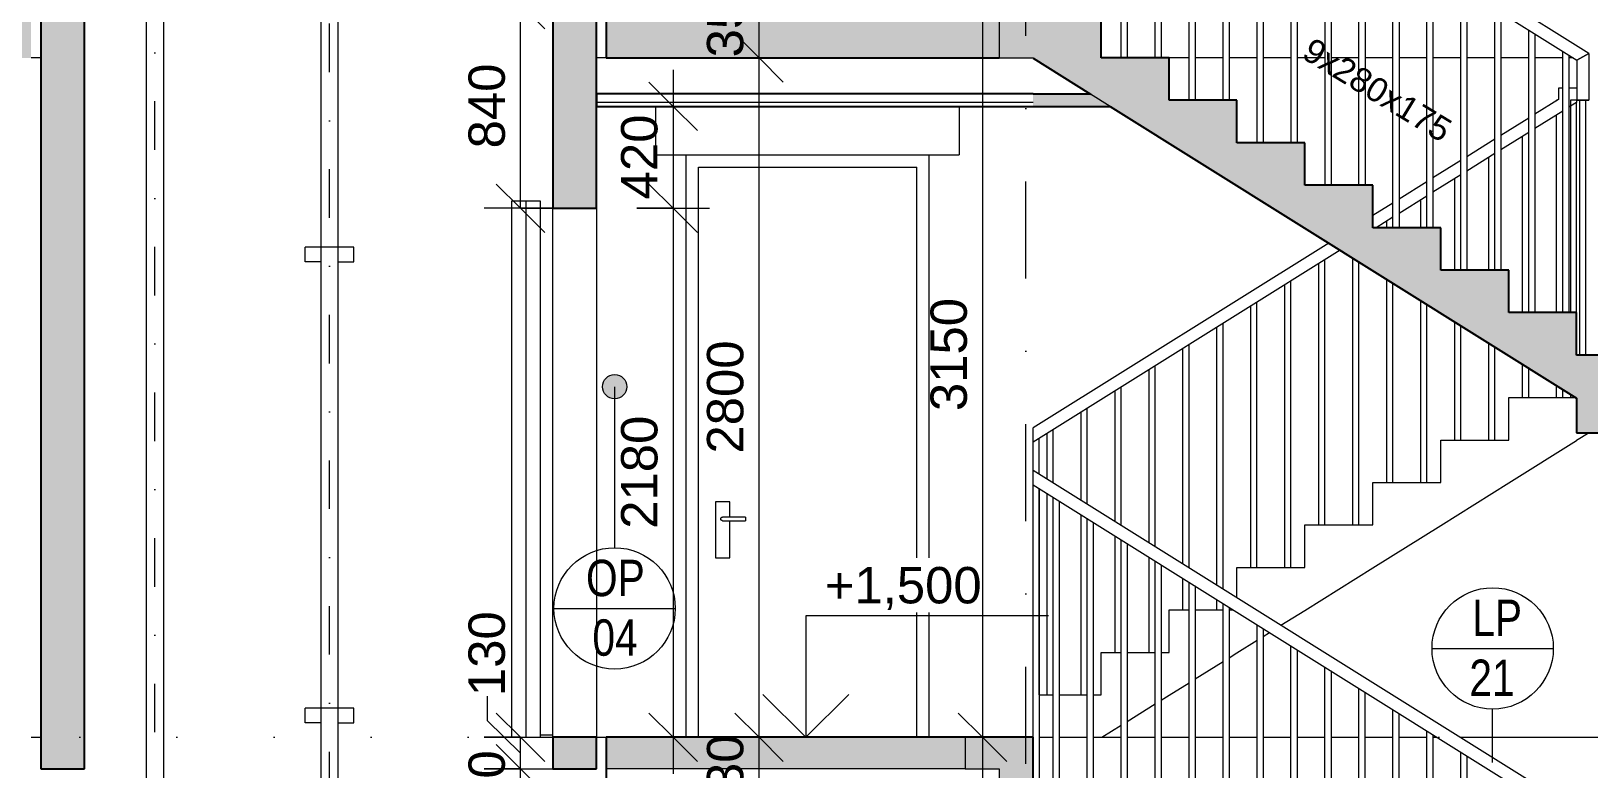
# Model space of a CAD drawing. Header units: millimetres. Extents: x 51291 to 245431, y -8645 to 72638.
# Drawn here: x 235210 to 241631, y 1370 to 4410 of the extents above; entities that cross this region are included whole.
import ezdxf

# ---------------------------------------------------------------- set-up
doc = ezdxf.new("R2010")
doc.units = ezdxf.units.MM
for name, pattern in [('HA_DashDot_10mm-S3mm', [1000, 400, -300, 0, -300]), ('HA_DashDot_6mm-S2mm', [600, 200, -200, 0, -200]), ('HA_Dot-S4mm', [400, 0, -400])]:
    doc.linetypes.add(name, pattern=pattern)
for name, color, linetype, lineweight in [('A-____-____-DIMS', 9, 'Continuous', 5), ('A-____-____-DIMS-100', 9, 'Continuous', 5), ('A-CLNG-____-MCUT', 9, 'Continuous', 25), ('A-DETL-____-CNTR', 9, 'HA_DashDot_6mm-S2mm', 9), ('A-DETL-____-OTLN', 9, 'Continuous', 25), ('A-DETL-____-THIN', 9, 'Continuous', 9), ('A-DETL-GENF-OTLN', 9, 'Continuous', 9), ('A-DOOR-____-OTLN', 9, 'Continuous', 9), ('A-DOOR-FRAM-OTLN', 9, 'Continuous', 9), ('A-FLOR-____-MCUT', 9, 'Continuous', 25), ('A-FLOR-____-OTLN', 9, 'Continuous', 9), ('A-FLOR-____-PATT', 9, 'Continuous', 25), ('A-FLOR-HRAL-OTLN', 9, 'Continuous', 9), ('A-FLOR-LEVL-OTLN', 9, 'Continuous', 9), ('A-GENM-____-IDEN', 9, 'Continuous', 9), ('A-GENM-____-OTLN', 9, 'Continuous', 9), ('A-WALL-____-OTLN', 9, 'Continuous', 9), ('A-WALL-____-PATT', 9, 'Continuous', 25), ('G-____-____-DIMS', 9, 'Continuous', 5), ('G-____-____-TEXT', 9, 'Continuous', 5), ('I-WALL-____-MCUT', 9, 'Continuous', 25), ('I-WALL-____-OTLN', 9, 'Continuous', 9), ('S-GRID-____-OTLN', 9, 'Continuous', 5), ('S-STRS-____-MCUT', 9, 'Continuous', 25), ('S-STRS-____-OTLN', 9, 'Continuous', 9)]:
    doc.layers.add(name, color=color, linetype=linetype, lineweight=lineweight)
doc.styles.add('Arial_1', font='arial.ttf', dxfattribs={"height": 150})
doc.styles.add('Arial_2', font='arial.ttf', dxfattribs={"height": 100})
doc.styles.add('Arial_3', font='arial.ttf', dxfattribs={"width": 0.8, "height": 150})
doc.dimstyles.new('Inner_Dimensions', dxfattribs={"dimscale": 304.8, "dimtxt": 153.03891, "dimasz": 0.656168, "dimexe": 0.492126, "dimexo": 0.0625, "dimgap": 0.065617, "dimtad": 1, "dimdec": 0, "dimzin": 0, "dimdsep": 46, "dimtxsty": 'Arial_1', "dimblk1": 'OBLIQUE', "dimblk2": 'OBLIQUE', "dimsah": 1, "dimcen": 0.09, "dimdle": 0.492126, "dimazin": 0, "dimtfac": 1, "dimtdec": 4, "dimtix": 1, "dimtmove": 0, "dimatfit": 3, "dimfxl": 0.492126, "dimfxlon": 1, "dimtvp": 1, "dimtolj": 1, "dimtzin": 0, "dimlwd": 9, "dimlwe": 9, "dimarcsym": 2})
doc.dimstyles.new('Inner_Dimensions_1', dxfattribs={"dimscale": 304.8, "dimtxt": 153.03891, "dimasz": 0.656168, "dimexe": 0.492126, "dimexo": 0.0625, "dimgap": 0.065617, "dimtad": 1, "dimdec": 0, "dimzin": 0, "dimdsep": 46, "dimtxsty": 'Arial_1', "dimblk1": 'OBLIQUE', "dimblk2": 'OBLIQUE', "dimsah": 1, "dimcen": 0.09, "dimdle": 0.492126, "dimazin": 0, "dimtfac": 1, "dimtdec": 4, "dimtix": 1, "dimtmove": 1, "dimatfit": 3, "dimfxl": 0.492126, "dimfxlon": 1, "dimtvp": 1, "dimtolj": 1, "dimtzin": 0, "dimlwd": 9, "dimlwe": 9, "dimarcsym": 2})

# ---------------------------------------------------------------- blocks, each defined once
blk = doc.blocks.new('Railing - 25mm-1973099-ŘEZ H-H OBJEKT D')
at = {"layer": 'A-FLOR-HRAL-OTLN', "color": 250}
for p, q in [((8361.1, 4475), (8361.1, 5639.2)), ((8386.1, 5623.6), (8386.1, 4475))]:
    blk.add_line(p, q, dxfattribs=at)
blk = doc.blocks.new('Railing - 25mm-1973097-ŘEZ H-H OBJEKT D')
at = {"layer": 'A-FLOR-HRAL-OTLN', "color": 250}
for p, q in [((8501.1, 4475), (8501.1, 5551.7)), ((8526.1, 5536.1), (8526.1, 4475))]:
    blk.add_line(p, q, dxfattribs=at)
blk = doc.blocks.new('Railing - 25mm-1973095-ŘEZ H-H OBJEKT D')
at = {"layer": 'A-FLOR-HRAL-OTLN', "color": 250}
for p, q in [((10435.7, 4123.4), (10435.7, 4125)), ((10438.2, 4125), (10435.7, 4125)), ((10435.7, 3250), (10435.7, 4064.5)), ((10460.7, 3250), (10460.7, 4080.1)), ((10435.7, 2900), (10435.7, 2949.7)), ((10460.7, 2900), (10460.7, 2934))]:
    blk.add_line(p, q, dxfattribs=at)
blk = doc.blocks.new('Railing - 25mm-1973091-ŘEZ H-H OBJEKT D')
at = {"layer": 'A-FLOR-HRAL-OTLN', "color": 250}
for p, q in [((10320.7, 3250), (10320.7, 3992.6)), ((10295.7, 3250), (10295.7, 3977)), ((10295.7, 2900), (10295.7, 3037.2)), ((10320.7, 2900), (10320.7, 3021.5))]:
    blk.add_line(p, q, dxfattribs=at)
blk = doc.blocks.new('Railing - 25mm-1973093-ŘEZ H-H OBJEKT D')
at = {"layer": 'A-FLOR-HRAL-OTLN', "color": 250}
for p, q in [((10155.7, 3425), (10155.7, 3889.5)), ((10180.7, 3425), (10180.7, 3905.1)), ((10155.7, 2725), (10155.7, 3124.7)), ((10180.7, 2725), (10180.7, 3109))]:
    blk.add_line(p, q, dxfattribs=at)
blk = doc.blocks.new('Railing - 25mm-V101-ŘEZ H-H OBJEKT D')
at = {"layer": 'A-FLOR-HRAL-OTLN', "color": 250}
for p, q in [((10015.7, 3425), (10015.7, 3802)), ((10040.7, 3425), (10040.7, 3817.6)), ((10015.7, 2725), (10015.7, 3212.2)), ((10040.7, 2725), (10040.7, 3196.5))]:
    blk.add_line(p, q, dxfattribs=at)
blk = doc.blocks.new('Railing - 25mm-V102-ŘEZ H-H OBJEKT D')
at = {"layer": 'A-FLOR-HRAL-OTLN', "color": 250}
for p, q in [((9900.7, 3600), (9900.7, 3730.1)), ((9875.7, 3600), (9875.7, 3714.5)), ((9875.7, 2550), (9875.7, 3299.7)), ((9900.7, 2550), (9900.7, 3284))]:
    blk.add_line(p, q, dxfattribs=at)
blk = doc.blocks.new('Railing - 25mm-V103-ŘEZ H-H OBJEKT D')
at = {"layer": 'A-FLOR-HRAL-OTLN', "color": 250}
for p, q in [((9735.7, 3600), (9735.7, 3627)), ((9760.7, 3600), (9760.7, 3642.6)), ((9735.7, 2550), (9735.7, 3387.2)), ((9760.7, 2550), (9760.7, 3371.5))]:
    blk.add_line(p, q, dxfattribs=at)
blk = doc.blocks.new('Railing - 25mm-V104-ŘEZ H-H OBJEKT D')
at = {"layer": 'A-FLOR-HRAL-OTLN', "color": 250}
for p, q in [((9595.7, 2375), (9595.7, 3474.7)), ((9620.7, 2375), (9620.7, 3459))]:
    blk.add_line(p, q, dxfattribs=at)
blk = doc.blocks.new('Railing - 25mm-V105-ŘEZ H-H OBJEKT D')
at = {"layer": 'A-FLOR-HRAL-OTLN', "color": 250}
for p, q in [((9480.7, 2375), (9480.7, 3467.6)), ((9455.7, 2375), (9455.7, 3452))]:
    blk.add_line(p, q, dxfattribs=at)
blk = doc.blocks.new('Railing - 25mm-V106-ŘEZ H-H OBJEKT D')
at = {"layer": 'A-FLOR-HRAL-OTLN', "color": 250}
for p, q in [((9315.7, 2200), (9315.7, 3364.5)), ((9340.7, 2200), (9340.7, 3380.1))]:
    blk.add_line(p, q, dxfattribs=at)
blk = doc.blocks.new('Railing - 25mm-V107-ŘEZ H-H OBJEKT D')
at = {"layer": 'A-FLOR-HRAL-OTLN', "color": 250}
for p, q in [((9035.7, 2126.5), (9035.7, 3189.5)), ((9060.7, 2110.8), (9060.7, 3205.1)), ((9035.7, 2025), (9035.7, 2067.5)), ((9060.7, 2025), (9060.7, 2051.9))]:
    blk.add_line(p, q, dxfattribs=at)
blk = doc.blocks.new('Railing - 25mm-V108-ŘEZ H-H OBJEKT D')
at = {"layer": 'A-FLOR-HRAL-OTLN', "color": 250}
for p, q in [((8895.7, 2214), (8895.7, 3102)), ((8920.7, 2198.3), (8920.7, 3117.6)), ((8895.7, 2025), (8895.7, 2155)), ((8920.7, 2025), (8920.7, 2139.4))]:
    blk.add_line(p, q, dxfattribs=at)
blk = doc.blocks.new('Railing - 25mm-V109-ŘEZ H-H OBJEKT D')
at = {"layer": 'A-FLOR-HRAL-OTLN', "color": 250}
for p, q in [((8780.7, 2285.8), (8780.7, 3030.1)), ((8755.7, 2301.5), (8755.7, 3014.5)), ((8755.7, 1850), (8755.7, 2242.5)), ((8780.7, 1850), (8780.7, 2226.9))]:
    blk.add_line(p, q, dxfattribs=at)
blk = doc.blocks.new('Railing - 25mm-V110-ŘEZ H-H OBJEKT D')
at = {"layer": 'A-FLOR-HRAL-OTLN', "color": 250}
for p, q in [((8615.7, 2389), (8615.7, 2927)), ((8640.7, 2373.3), (8640.7, 2942.6)), ((8615.7, 1850), (8615.7, 2330)), ((8640.7, 1850), (8640.7, 2314.4))]:
    blk.add_line(p, q, dxfattribs=at)
blk = doc.blocks.new('Railing - 25mm-V111-ŘEZ H-H OBJEKT D')
at = {"layer": 'A-FLOR-HRAL-OTLN', "color": 250}
for p, q in [((8475.7, 2476.5), (8475.7, 2839.5)), ((8500.7, 2460.8), (8500.7, 2855.1)), ((8475.7, 1675), (8475.7, 2417.5)), ((8500.7, 1675), (8500.7, 2401.9))]:
    blk.add_line(p, q, dxfattribs=at)
blk = doc.blocks.new('Railing - 25mm-V112-ŘEZ H-H OBJEKT D')
at = {"layer": 'A-FLOR-HRAL-OTLN', "color": 250}
for p, q in [((8360.7, 2548.3), (8360.7, 2767.6)), ((8335.7, 2564), (8335.7, 2752)), ((8335.7, 1675), (8335.7, 2505)), ((8360.7, 1675), (8360.7, 2489.4))]:
    blk.add_line(p, q, dxfattribs=at)
blk = doc.blocks.new('Railing - 25mm-1395469-ŘEZ H-H OBJEKT D')
at = {"layer": 'A-FLOR-HRAL-OTLN', "color": 250}
for p, q in [((10531.1, 3075), (10531.1, 4125)), ((10556.1, 3075), (10556.1, 4125))]:
    blk.add_line(p, q, dxfattribs=at)
blk = doc.blocks.new('Railing - 25mm-1973085-ŘEZ H-H OBJEKT D')
at = {"layer": 'A-FLOR-HRAL-OTLN', "color": 250}
for p, q in [((8278.2, 2599.9), (8278.2, 2716)), ((8303.2, 2584.3), (8303.2, 2731.7)), ((8303.2, 1675), (8303.2, 2525.3))]:
    blk.add_line(p, q, dxfattribs=at)
blk = doc.blocks.new('Railing - Railing-1395416-ŘEZ H-H OBJEKT D')
for name, p in [('Railing - 25mm-1973099-ŘEZ H-H OBJEKT D', (280, -175)), ('Railing - 25mm-1973097-ŘEZ H-H OBJEKT D', (280, -175)), ('Railing - 25mm-1973099-ŘEZ H-H OBJEKT D', (560, -350)), ('Railing - 25mm-1973097-ŘEZ H-H OBJEKT D', (560, -350)), ('Railing - 25mm-1973099-ŘEZ H-H OBJEKT D', (840, -525)), ('Railing - 25mm-1973097-ŘEZ H-H OBJEKT D', (840, -525)), ('Railing - 25mm-1973099-ŘEZ H-H OBJEKT D', (1120, -700)), ('Railing - 25mm-1973097-ŘEZ H-H OBJEKT D', (1120, -700)), ('Railing - 25mm-1973099-ŘEZ H-H OBJEKT D', (1400, -875)), ('Railing - 25mm-1973097-ŘEZ H-H OBJEKT D', (1400, -875)), ('Railing - 25mm-1973099-ŘEZ H-H OBJEKT D', (1680, -1050)), ('Railing - 25mm-1973097-ŘEZ H-H OBJEKT D', (1680, -1050)), ('Railing - 25mm-1973099-ŘEZ H-H OBJEKT D', (1960, -1225)), ('Railing - 25mm-1973097-ŘEZ H-H OBJEKT D', (1960, -1225)), ('Railing - 25mm-1973095-ŘEZ H-H OBJEKT D', (0, 0)), ('Railing - 25mm-1395469-ŘEZ H-H OBJEKT D', (0, 0)), ('Railing - 25mm-1973091-ŘEZ H-H OBJEKT D', (0, 0)), ('Railing - 25mm-1973093-ŘEZ H-H OBJEKT D', (0, 0)), ('Railing - 25mm-V101-ŘEZ H-H OBJEKT D', (0, 0)), ('Railing - 25mm-V102-ŘEZ H-H OBJEKT D', (0, 0)), ('Railing - 25mm-V103-ŘEZ H-H OBJEKT D', (0, 0)), ('Railing - 25mm-V105-ŘEZ H-H OBJEKT D', (0, 0)), ('Railing - 25mm-V104-ŘEZ H-H OBJEKT D', (0, 0)), ('Railing - 25mm-V106-ŘEZ H-H OBJEKT D', (0, 0)), ('Railing - 25mm-V105-ŘEZ H-H OBJEKT D', (-280, -175)), ('Railing - 25mm-V107-ŘEZ H-H OBJEKT D', (0, 0)), ('Railing - 25mm-V108-ŘEZ H-H OBJEKT D', (0, 0)), ('Railing - 25mm-V109-ŘEZ H-H OBJEKT D', (0, 0)), ('Railing - 25mm-V110-ŘEZ H-H OBJEKT D', (0, 0)), ('Railing - 25mm-V111-ŘEZ H-H OBJEKT D', (0, 0)), ('Railing - 25mm-V112-ŘEZ H-H OBJEKT D', (0, 0)), ('Railing - 25mm-1973085-ŘEZ H-H OBJEKT D', (0, 0))]:
    blk.add_blockref(name, p)
blk = doc.blocks.new('Railing - 25mm-V115-ŘEZ H-H OBJEKT D')
at = {"layer": 'A-FLOR-HRAL-OTLN', "color": 250}
for p, q in [((10518.2, 3250), (10518.2, 4116)), ((10493.2, 4100.4), (10493.2, 3250)), ((10493.2, 2913.7), (10493.2, 2900))]:
    blk.add_line(p, q, dxfattribs=at)
blk = doc.blocks.new('Railing - Railing-1395420-ŘEZ H-H OBJEKT D')
blk.add_blockref('Railing - 25mm-V115-ŘEZ H-H OBJEKT D', (0, 0))
blk = doc.blocks.new('Top Rail Type - Top Rail_Internal_-1395432-ŘEZ H-H OBJEKT D')
at = {"layer": 'A-FLOR-HRAL-OTLN', "color": 250}
for p, q in [((8278.2, 5691), (8278.2, 5750)), ((10568.6, 4318.5), (8278.2, 5750)), ((8278.2, 5691), (10518.6, 4290.8)), ((10518.6, 4290.8), (10568.6, 4318.5)), ((10568.6, 4318.5), (10518.6, 4290.8)), ((10568.6, 4318.5), (10568.6, 4125)), ((10518.6, 4290.8), (10518.6, 4125)), ((10443.6, 4175), (10443.6, 4128.4)), ((10461.1, 4175), (10443.6, 4175)), ((10518.6, 4175), (10486.1, 4175)), ((10443.6, 4128.4), (10346.1, 4067.4)), ((10493.6, 4125), (10493.6, 4100.7)), ((10518.6, 4125), (10493.6, 4125)), ((10518.6, 4125), (10568.6, 4125)), ((10568.6, 4125), (10518.6, 4125)), ((10321.1, 4051.8), (10206.1, 3979.9)), ((10461.1, 4080.3), (10346.1, 4008.5)), ((10493.6, 4100.7), (10486.1, 4096)), ((10321.1, 3992.8), (10206.1, 3921)), ((10181.1, 3964.3), (10066.1, 3892.4)), ((10041.1, 3876.8), (9926.1, 3804.9)), ((10181.1, 3905.3), (10066.1, 3833.5)), ((9901.1, 3789.3), (9786.1, 3717.4)), ((10041.1, 3817.8), (9926.1, 3746)), ((9901.1, 3730.3), (9786.1, 3658.5)), ((9761.1, 3701.8), (9678.2, 3650)), ((9761.1, 3642.8), (9692.5, 3600)), ((9496.7, 3536.6), (8278.2, 2775)), ((9543.8, 3507.1), (8278.2, 2716)), ((8278.2, 2716), (8278.2, 2775))]:
    blk.add_line(p, q, dxfattribs=at)
blk = doc.blocks.new('Top Rail Type - Top Rail_Internal_-1395449-ŘEZ H-H OBJEKT D')
at = {"layer": 'A-FLOR-HRAL-OTLN', "color": 250}
for p, q in [((10518.2, 4116), (10493.6, 4100.7)), ((10518.2, 4125), (10518.2, 4116))]:
    blk.add_line(p, q, dxfattribs=at)
blk = doc.blocks.new('HA_DR_Single_Swing_Solid_ButtFrame - In_FAS_900x2350_Unik-1894043-ŘEZ H-H OBJEKT D')
at = {"layer": 'A-DOOR-____-OTLN', "color": 250}
for p, q in [((6968.2, 2470), (6968.2, 2240)), ((7028.2, 2470), (6968.2, 2470)), ((7028.2, 2407.2), (7028.2, 2470)), ((7093.2, 2407.5), (6998.2, 2407.5)), ((6998.2, 2392.5), (7093.2, 2392.5)), ((7028.2, 2240), (7028.2, 2392.8)), ((6968.2, 2240), (7028.2, 2240))]:
    blk.add_line(p, q, dxfattribs=at)
for start_param, end_param in [(0, 1.570796), (1.570796, 3.141593)]:
    blk.add_ellipse((7093.2, 2400), major_axis=(0, 7.5), ratio=0.000002, start_param=start_param, end_param=end_param, dxfattribs=at)
for points, knots in [([(6990.7, 2400), (6990.7, 2400.7), (6990.8, 2401.6), (6991.2, 2402.9), (6991.7, 2403.8), (6992.1, 2404.4), (6992.5, 2404.9), (6993, 2405.4), (6993.6, 2406), (6994.3, 2406.4), (6994.9, 2406.7), (6995.3, 2406.9), (6995.8, 2407.1), (6996.2, 2407.2), (6996.7, 2407.4), (6997.2, 2407.4), (6997.7, 2407.5), (6998, 2407.5), (6998.2, 2407.5)], [0, 0, 0, 0, 0.0833333, 0.125, 0.1666667, 0.2083333, 0.2291667, 0.25, 0.2916667, 0.3333333, 0.3541667, 0.375, 0.3958333, 0.4166667, 0.4375, 0.4583333, 0.4791667, 0.5, 0.5, 0.5, 0.5]), ([(6998.2, 2392.5), (6998, 2392.5), (6997.7, 2392.5), (6997.2, 2392.6), (6996.7, 2392.6), (6996.2, 2392.8), (6995.8, 2392.9), (6995.3, 2393.1), (6994.9, 2393.3), (6994.4, 2393.5), (6994, 2393.8), (6993.5, 2394.1), (6993, 2394.6), (6992.5, 2395.1), (6992.1, 2395.6), (6991.7, 2396.2), (6991.2, 2397.1), (6990.8, 2398.4), (6990.7, 2399.3), (6990.7, 2400)], [0.5, 0.5, 0.5, 0.5, 0.5208333, 0.5416667, 0.5625, 0.5833333, 0.6041667, 0.625, 0.6458333, 0.6666667, 0.6875, 0.7083333, 0.75, 0.7708333, 0.7916667, 0.8333333, 0.875, 0.9166667, 1, 1, 1, 1])]:
    blk.add_open_spline(points, degree=3, knots=knots, dxfattribs=at)
at = {"layer": 'A-DOOR-FRAM-OTLN', "color": 250}
for p, q in [((6898.2, 1500), (6898.2, 3850)), ((6898.2, 3850), (7798.2, 3850)), ((7798.2, 1500), (7798.2, 3850))]:
    blk.add_line(p, q, dxfattribs=at)
blk = doc.blocks.new('TB_Porotherm KP7_1250mm - TB_Porotherm KP7_1250mm-1834965-ŘEZ H-H OBJEKT D')
at = {"layer": 'A-GENM-____-OTLN', "color": 250}
for p, q in [((6723.2, 3900), (6723.2, 4100)), ((7973.2, 4100), (7973.2, 3900)), ((6723.2, 3900), (7973.2, 3900))]:
    blk.add_line(p, q, dxfattribs=at)
blk = doc.blocks.new('185-01_OBJEKT D_Central_rvt-4-ŘEZ H-H OBJEKT D')
at = {"layer": 'A-FLOR-____-PATT', "lineweight": 9}
h = blk.add_hatch(color=254, dxfattribs=at)
h.paths.add_polyline_path([(6848.2, 4300), (8138, 4300), (8138, 4520), (6518.2, 4520), (6518.2, 4300), (6649.6, 4300)])
h.paths.add_polyline_path([(12218.2, 4300), (12696.2, 4300), (12696.2, 4520), (12218.2, 4520), (12218.2, 4300)])
h.paths.add_polyline_path([(3948.2, 4300), (4148.2, 4300), (4148.2, 4520), (3021.7, 4520), (3021.7, 4300), (3948, 4300)])
at = {"layer": 'A-FLOR-____-PATT', "lineweight": 5}
h = blk.add_hatch(color=7, dxfattribs=at)
h.paths.add_polyline_path([(6518.2, 1370), (7998, 1370), (7998, 1500), (6518.2, 1500), (6518.2, 1370)])
h.paths.add_polyline_path([(3598.2, 1370), (3948.2, 1370), (3948.2, 1500), (3021.7, 1500), (3021.7, 1370)])
h.paths.add_polyline_path([(12696.2, 1370), (12696.2, 1500), (12468.2, 1500), (12468.2, 1370)])
at = {"layer": 'A-WALL-____-PATT', "lineweight": 9}
blk.add_hatch(color=254, dxfattribs=at).paths.add_polyline_path([(4368.2, 1370), (4368.2, 4520), (4188.2, 4520), (4188.2, 1370), (4368, 1370)])
h = blk.add_hatch(color=254, dxfattribs=at)
h.paths.add_polyline_path([(6478.2, 1370), (6478, 1500), (6298.2, 1500), (6298.2, 1370), (6478, 1370)])
h.paths.add_polyline_path([(6298.2, 3680), (6478.2, 3680), (6478.2, 4520), (6298.2, 4520), (6298.2, 3680)])
at = {"layer": 'S-STRS-____-OTLN', "lineweight": 5}
blk.add_hatch(color=256, dxfattribs=at).paths.add_polyline_path([(10518.2, 2898.1), (10518.2, 3250), (10238.2, 3250), (10238.2, 3425), (9958.2, 3425), (9958.2, 3600), (9678.2, 3600), (9678.2, 3775), (9398.2, 3775), (9398.2, 3950), (9118.2, 3950), (9118.2, 4125), (8838.2, 4125), (8838.2, 4300), (8558.2, 4300), (8558.2, 4475), (8278.2, 4475), (8278.2, 4298.1), (10435.4, 2949.8)])
at = {"layer": 'A-CLNG-____-MCUT', "color": 10}
for p, q in [((8278.2, 4152), (6478.2, 4152)), ((6478.2, 4152), (6478.2, 4100)), ((8278.2, 4150), (8278.2, 4152)), ((6478.2, 4100), (8278.2, 4100))]:
    blk.add_line(p, q, dxfattribs=at)
at = {"layer": 'A-CLNG-____-MCUT', "color": 250, "lineweight": 9}
blk.add_line((8278.2, 4116), (6478.2, 4116), dxfattribs=at)
at = {"layer": 'A-FLOR-____-MCUT', "color": 10}
for p, q in [((6518.2, 4650), (6518.2, 4300)), ((6518.2, 4300), (8138, 4300)), ((7998, 1500), (6518.2, 1500)), ((6518.2, 1500), (6518.2, 1170))]:
    blk.add_line(p, q, dxfattribs=at)
at = {"layer": 'A-FLOR-____-MCUT', "color": 250, "lineweight": 9}
blk.add_line((7998, 1370), (6518.2, 1370), dxfattribs=at)
at = {"layer": 'A-FLOR-____-OTLN', "color": 250}
for p, q in [((4188.2, 4300), (4148.2, 4300)), ((6518.2, 4300), (6478.2, 4300)), ((8921.1, 4300), (8838.2, 4300)), ((9061.1, 4300), (8946.1, 4300)), ((9201.1, 4300), (9086.1, 4300)), ((9341.1, 4300), (9226.1, 4300)), ((9481.1, 4300), (9366.1, 4300)), ((9621.1, 4300), (9506.1, 4300)), ((9761.1, 4300), (9646.1, 4300)), ((9901.1, 4300), (9786.1, 4300)), ((10041.1, 4300), (9926.1, 4300)), ((10181.1, 4300), (10066.1, 4300)), ((10321.1, 4300), (10206.1, 4300)), ((10461.1, 4300), (10346.1, 4300)), ((10503.8, 4300), (10486.1, 4300)), ((4148.2, 1500), (4188.2, 1500)), ((6478.2, 1500), (6518.2, 1500)), ((8561.2, 1500), (8640.9, 1500)), ((8665.9, 1500), (8780.9, 1500)), ((8805.9, 1500), (8920.9, 1500)), ((8945.9, 1500), (9060.9, 1500)), ((9085.9, 1500), (9200.9, 1500)), ((9225.9, 1500), (9340.9, 1500)), ((9365.9, 1500), (9480.9, 1500)), ((9505.9, 1500), (9620.9, 1500)), ((9645.9, 1500), (9760.9, 1500)), ((9785.9, 1500), (9900.9, 1500)), ((9925.9, 1500), (9943.7, 1500)), ((10038, 1500), (12217.6, 1500))]:
    blk.add_line(p, q, dxfattribs=at)
at = {"layer": 'A-WALL-____-OTLN', "color": 250}
for p, q in [((4188.2, 4300), (4148.2, 4300)), ((6518.2, 4300), (6478.2, 4300)), ((8921.1, 4300), (8838.2, 4300)), ((9061.1, 4300), (8946.1, 4300)), ((9201.1, 4300), (9086.1, 4300)), ((9341.1, 4300), (9226.1, 4300)), ((9481.1, 4300), (9366.1, 4300)), ((9621.1, 4300), (9506.1, 4300)), ((9761.1, 4300), (9646.1, 4300)), ((9901.1, 4300), (9786.1, 4300)), ((10041.1, 4300), (9926.1, 4300)), ((10181.1, 4300), (10066.1, 4300)), ((10321.1, 4300), (10206.1, 4300)), ((10461.1, 4300), (10346.1, 4300)), ((10503.8, 4300), (10486.1, 4300)), ((6848.2, 1500), (6848.2, 3900)), ((6848.2, 3900), (7848.2, 3900)), ((7848.2, 3900), (7848.2, 1500)), ((4148.2, 1500), (4188.2, 1500)), ((6478.2, 1500), (6518.2, 1500))]:
    blk.add_line(p, q, dxfattribs=at)
at = {"layer": 'I-WALL-____-MCUT', "color": 10}
for p, q in [((4188.2, 4520), (4188.2, 1370)), ((4368.2, 1370), (4368.2, 4520)), ((6298.2, 4520), (6298.2, 3680)), ((6478.2, 3680), (6478.2, 4520)), ((6298.2, 3680), (6478.2, 3680)), ((6298.2, 1500), (6298.2, 1370)), ((6478.2, 1500), (6298.2, 1500)), ((6478.2, 1370), (6478.2, 1500)), ((4188.2, 1370), (4368.2, 1370)), ((6298.2, 1370), (6478.2, 1370))]:
    blk.add_line(p, q, dxfattribs=at)
at = {"layer": 'I-WALL-____-OTLN', "color": 250}
for p, q in [((6298.2, 1500), (6298.2, 3680)), ((6478.2, 3680), (6478.2, 1500)), ((4368.2, 1370), (4368.2, 1370))]:
    blk.add_line(p, q, dxfattribs=at)
at = {"layer": 'S-STRS-____-MCUT', "color": 10}
for p, q in [((8558.2, 4300), (8558.2, 4475)), ((8278.2, 4300), (8278.2, 4298.1)), ((8278.2, 4298.1), (8515.2, 4150)), ((8838.2, 4300), (8558.2, 4300)), ((8838.2, 4125), (8838.2, 4300)), ((9118.2, 4125), (8838.2, 4125)), ((9118.2, 3950), (9118.2, 4125)), ((8595.2, 4100), (10518.2, 2898.1)), ((9398.2, 3950), (9118.2, 3950)), ((9398.2, 3775), (9398.2, 3950)), ((9678.2, 3775), (9398.2, 3775)), ((9678.2, 3600), (9678.2, 3775)), ((9958.2, 3600), (9678.2, 3600)), ((9958.2, 3425), (9958.2, 3600)), ((10238.2, 3425), (9958.2, 3425)), ((10238.2, 3250), (10238.2, 3425)), ((10518.2, 3250), (10238.2, 3250)), ((10518.2, 3075), (10518.2, 3250))]:
    blk.add_line(p, q, dxfattribs=at)
at = {"layer": 'S-STRS-____-OTLN', "color": 250}
for p, q in [((10238.2, 2900), (10515.2, 2900)), ((10238.2, 2725), (10238.2, 2900)), ((9958.2, 2725), (10238.2, 2725)), ((9958.2, 2550), (9958.2, 2725)), ((10238.2, 2548.1), (10518.2, 2723.1)), ((10569.2, 2755), (10518.2, 2723.1)), ((9678.2, 2550), (9958.2, 2550)), ((9678.2, 2375), (9678.2, 2550)), ((9958.2, 2373.1), (10238.2, 2548.1)), ((9398.2, 2375), (9678.2, 2375)), ((9398.2, 2200), (9398.2, 2375)), ((9678.2, 2198.1), (9958.2, 2373.1)), ((9118.2, 2200), (9398.2, 2200)), ((9118.2, 2074.9), (9118.2, 2200)), ((9398.2, 2023.1), (9678.2, 2198.1)), ((8838.2, 2025), (8920.9, 2025)), ((8838.2, 1850), (8838.2, 2025)), ((8945.9, 2025), (9060.9, 2025)), ((9085.9, 2025), (9103.7, 2025)), ((9299.6, 1961.5), (9398.2, 2023.1)), ((9225.9, 1915.5), (9252.4, 1932)), ((9118.2, 1848.1), (9200.9, 1899.8)), ((8558.2, 1850), (8640.9, 1850)), ((8558.2, 1675), (8558.2, 1850)), ((8665.9, 1850), (8780.9, 1850)), ((8805.9, 1850), (8838.2, 1850)), ((8945.9, 1740.5), (9060.9, 1812.3)), ((9085.9, 1828), (9118.2, 1848.1)), ((8303, 1675), (8360.9, 1675)), ((8385.9, 1675), (8500.9, 1675)), ((8525.9, 1675), (8558.2, 1675)), ((8805.9, 1653), (8838.2, 1673.1)), ((8838.2, 1673.1), (8920.9, 1724.8)), ((8665.9, 1565.5), (8780.9, 1637.3)), ((8561.2, 1500), (8640.9, 1549.8)), ((8303, 1500), (8360.9, 1500)), ((8385.9, 1500), (8500.9, 1500)), ((8525.9, 1500), (8558.2, 1500)), ((8558.2, 1500), (8561.2, 1500))]:
    blk.add_line(p, q, dxfattribs=at)
at = {"layer": 'A-DOOR-____-OTLN', "color": 250, "lineweight": 9}
blk.add_blockref('HA_DR_Single_Swing_Solid_ButtFrame - In_FAS_900x2350_Unik-1894043-ŘEZ H-H OBJEKT D', (0, 0), dxfattribs=at)
at = {"layer": 'A-FLOR-HRAL-OTLN', "color": 250, "lineweight": 9}
for name in ['Top Rail Type - Top Rail_Internal_-1395432-ŘEZ H-H OBJEKT D', 'Railing - Railing-1395416-ŘEZ H-H OBJEKT D', 'Railing - Railing-1395420-ŘEZ H-H OBJEKT D', 'Top Rail Type - Top Rail_Internal_-1395449-ŘEZ H-H OBJEKT D']:
    blk.add_blockref(name, (0, 0), dxfattribs=at)
at = {"layer": 'A-GENM-____-OTLN', "color": 250, "lineweight": 9}
blk.add_blockref('TB_Porotherm KP7_1250mm - TB_Porotherm KP7_1250mm-1834965-ŘEZ H-H OBJEKT D', (0, 0), dxfattribs=at)
blk = doc.blocks.new('Railing - 25mm-1403908-ŘEZ H-H OBJEKT D')
at = {"layer": 'A-FLOR-HRAL-OTLN'}
for p, q in [((8278, 1500), (8278, 2541)), ((8303, 2525.4), (8303, 1325))]:
    blk.add_line(p, q, dxfattribs=at)
blk = doc.blocks.new('Railing - 25mm-1403921-ŘEZ H-H OBJEKT D')
at = {"layer": 'A-FLOR-HRAL-OTLN'}
for p, q in [((10320.9, 100), (10320.9, 1264.2)), ((10345.9, 1248.6), (10345.9, 100))]:
    blk.add_line(p, q, dxfattribs=at)
blk = doc.blocks.new('Railing - 25mm-1403919-ŘEZ H-H OBJEKT D')
at = {"layer": 'A-FLOR-HRAL-OTLN'}
for p, q in [((10460.9, 100), (10460.9, 1176.7)), ((10485.9, 1161.1), (10485.9, 100))]:
    blk.add_line(p, q, dxfattribs=at)
blk = doc.blocks.new('Railing - Railing-1403857-ŘEZ H-H OBJEKT D')
at = {"layer": 'A-FLOR-HRAL-OTLN'}
for p, q in [((8278, 2541), (8278, 2600)), ((10568.4, 1168.5), (8278, 2600)), ((8278, 2541), (10518.4, 1140.8))]:
    blk.add_line(p, q, dxfattribs=at)
for name, p in [('Railing - 25mm-1403908-ŘEZ H-H OBJEKT D', (0, 0)), ('Railing - 25mm-1403921-ŘEZ H-H OBJEKT D', (-1960, 1225)), ('Railing - 25mm-1403919-ŘEZ H-H OBJEKT D', (-1960, 1225)), ('Railing - 25mm-1403921-ŘEZ H-H OBJEKT D', (-1680, 1050)), ('Railing - 25mm-1403919-ŘEZ H-H OBJEKT D', (-1680, 1050)), ('Railing - 25mm-1403921-ŘEZ H-H OBJEKT D', (-1400, 875)), ('Railing - 25mm-1403919-ŘEZ H-H OBJEKT D', (-1400, 875)), ('Railing - 25mm-1403921-ŘEZ H-H OBJEKT D', (-1120, 700)), ('Railing - 25mm-1403919-ŘEZ H-H OBJEKT D', (-1120, 700)), ('Railing - 25mm-1403921-ŘEZ H-H OBJEKT D', (-840, 525)), ('Railing - 25mm-1403919-ŘEZ H-H OBJEKT D', (-840, 525)), ('Railing - 25mm-1403921-ŘEZ H-H OBJEKT D', (-560, 350)), ('Railing - 25mm-1403919-ŘEZ H-H OBJEKT D', (-560, 350)), ('Railing - 25mm-1403921-ŘEZ H-H OBJEKT D', (-280, 175))]:
    blk.add_blockref(name, p)
blk = doc.blocks.new('Top Rail Type - Top Rail_Internal_-1403873-ŘEZ H-H OBJEKT D')
at = {"layer": 'A-FLOR-HRAL-OTLN'}
for p, q in [((8278, 2541), (8278, 2600)), ((10568.4, 1168.5), (8278, 2600)), ((8278, 2541), (10518.4, 1140.8)), ((10518.4, 1140.8), (10568.4, 1168.5)), ((10568.4, 1168.5), (10518.4, 1140.8)), ((10568.4, 1168.5), (10568.4, 975)), ((10518.4, 1140.8), (10518.4, 975)), ((10443.4, 978.4), (10345.9, 917.4)), ((10443.4, 1025), (10443.4, 978.4)), ((10460.9, 1025), (10443.4, 1025)), ((10518.4, 1025), (10485.9, 1025)), ((10493.4, 975), (10493.4, 950.7)), ((10518.4, 975), (10493.4, 975)), ((10518.4, 975), (10568.4, 975)), ((10568.4, 975), (10518.4, 975)), ((10320.9, 901.8), (10205.9, 829.9)), ((10460.9, 930.4), (10345.9, 858.5)), ((10493.4, 950.7), (10485.9, 946)), ((10320.9, 842.9), (10205.9, 771)), ((10180.9, 814.3), (10065.9, 742.4)), ((10040.9, 726.8), (9925.9, 654.9)), ((10180.9, 755.4), (10065.9, 683.5)), ((10040.9, 667.9), (9925.9, 596)), ((9900.9, 639.3), (9785.9, 567.4)), ((9900.9, 580.4), (9785.9, 508.5)), ((9760.9, 551.8), (9678, 500)), ((9760.9, 492.9), (9692.4, 450)), ((9524.8, 404.2), (8278, -375)), ((9572, 374.8), (8278, -434)), ((8278, -434), (8278, -375))]:
    blk.add_line(p, q, dxfattribs=at)
blk = doc.blocks.new('DIMBLOCK124-ŘEZ H-H OBJEKT D')
at = {"layer": 'A-____-____-DIMS-100', "lineweight": 9}
for p, q in [((238210.6, 1500), (238110.6, 1600)), ((238060.6, 1500), (238360.6, 1500)), ((238210.6, 1500), (238060.6, 1500)), ((238210.6, 1170), (238210.6, 1500)), ((238210.6, 1500), (238310.6, 1400)), ((238210.6, 1170), (238110.6, 1270)), ((238060.6, 1170), (238360.6, 1170)), ((238210.6, 1170), (238060.6, 1170)), ((238210.6, 1170), (238310.6, 1070))]:
    blk.add_line(p, q, dxfattribs=at)
at = {"layer": 'A-____-____-DIMS-100', "color": 0, "lineweight": 9, "insert": (237995.8, 1161.9), "char_height": 150, "width": 415.324, "attachment_point": 1, "rotation": 90, "line_spacing_factor": 0.941778, "style": 'Arial_1'}
blk.add_mtext('330', dxfattribs=at)
blk = doc.blocks.new('_Oblique')
at = {"color": 0, "linetype": 'ByBlock', "lineweight": -2}
blk.add_line((-0.5, -0.5), (0.5, 0.5), dxfattribs=at)
blk = doc.blocks.new('DIMBLOCK125-ŘEZ H-H OBJEKT D')
at = {"layer": 'A-____-____-DIMS-100', "lineweight": 9}
for p, q in [((238210.6, 4300), (238110.6, 4400)), ((238060.6, 4300), (238360.6, 4300)), ((238210.6, 4300), (238060.6, 4300)), ((238210.6, 1500), (238210.6, 4300)), ((238210.6, 4300), (238310.6, 4200)), ((238210.6, 1500), (238110.6, 1600)), ((238060.6, 1500), (238360.6, 1500)), ((238210.6, 1500), (238060.6, 1500)), ((238210.6, 1500), (238310.6, 1400))]:
    blk.add_line(p, q, dxfattribs=at)
at = {"layer": 'A-____-____-DIMS-100', "color": 0, "lineweight": 9, "insert": (237995.8, 2669.3), "char_height": 150, "width": 553.765, "attachment_point": 1, "rotation": 90, "line_spacing_factor": 0.941778, "style": 'Arial_1'}
blk.add_mtext('2800', dxfattribs=at)
blk = doc.blocks.new('DIMBLOCK126-ŘEZ H-H OBJEKT D')
at = {"layer": 'A-____-____-DIMS-100', "lineweight": 9}
for p, q in [((238210.6, 4650), (238110.6, 4750)), ((238060.6, 4650), (238360.6, 4650)), ((238210.6, 4650), (238060.6, 4650)), ((238210.6, 4300), (238210.6, 4650)), ((238210.6, 4650), (238310.6, 4550)), ((238210.6, 4300), (238110.6, 4400)), ((238060.6, 4300), (238360.6, 4300)), ((238210.6, 4300), (238060.6, 4300)), ((238210.6, 4300), (238310.6, 4200))]:
    blk.add_line(p, q, dxfattribs=at)
at = {"layer": 'A-____-____-DIMS-100', "color": 0, "lineweight": 9, "insert": (237995.8, 4301.9), "char_height": 150, "width": 415.324, "attachment_point": 1, "rotation": 90, "line_spacing_factor": 0.941778, "style": 'Arial_1'}
blk.add_mtext('350', dxfattribs=at)
blk = doc.blocks.new('DIMBLOCK133-ŘEZ H-H OBJEKT D')
at = {"layer": 'A-____-____-DIMS-100', "lineweight": 9}
for p, q in [((237227.7, 1370), (237127.7, 1470)), ((237077.7, 1370), (237377.7, 1370)), ((237227.7, 1370), (237077.7, 1370)), ((237227.7, 1170), (237227.7, 1370)), ((237227.7, 1370), (237327.7, 1270)), ((237227.7, 1170), (237127.7, 1270)), ((237077.7, 1170), (237377.7, 1170)), ((237227.7, 1170), (237077.7, 1170)), ((237227.7, 1170), (237327.7, 1070))]:
    blk.add_line(p, q, dxfattribs=at)
at = {"layer": 'A-____-____-DIMS-100', "color": 0, "lineweight": 9, "insert": (237012.9, 1096.9), "char_height": 150, "width": 415.324, "attachment_point": 1, "rotation": 90, "line_spacing_factor": 0.941778, "style": 'Arial_1'}
blk.add_mtext('200', dxfattribs=at)
blk = doc.blocks.new('DIMBLOCK134-ŘEZ H-H OBJEKT D')
at = {"layer": 'A-____-____-DIMS-100', "lineweight": 9}
for p, q in [((237089.9, 1669.8), (237089.9, 1569.8)), ((237089.9, 1569.8), (237227.7, 1435)), ((237227.7, 1500), (237127.7, 1600)), ((237077.7, 1500), (237377.7, 1500)), ((237227.7, 1500), (237077.7, 1500)), ((237227.7, 1370), (237227.7, 1500)), ((237227.7, 1500), (237327.7, 1400)), ((237227.7, 1370), (237127.7, 1470)), ((237077.7, 1370), (237377.7, 1370)), ((237227.7, 1370), (237077.7, 1370)), ((237227.7, 1370), (237327.7, 1270))]:
    blk.add_line(p, q, dxfattribs=at)
at = {"layer": 'A-____-____-DIMS-100', "color": 0, "lineweight": 9, "insert": (237012.9, 1669.8), "char_height": 150, "width": 415.324, "attachment_point": 1, "rotation": 90, "line_spacing_factor": 0.941778, "style": 'Arial_1'}
blk.add_mtext('130', dxfattribs=at)
blk = doc.blocks.new('DIMBLOCK135-ŘEZ H-H OBJEKT D')
at = {"layer": 'A-____-____-DIMS-100', "lineweight": 9}
for p, q in [((237227.7, 4520), (237127.7, 4620)), ((237077.7, 4520), (237377.7, 4520)), ((237227.7, 4520), (237077.7, 4520)), ((237227.7, 3680), (237227.7, 4520)), ((237227.7, 4520), (237327.7, 4420)), ((237227.7, 3680), (237127.7, 3780)), ((237377.7, 3680), (237077.7, 3680)), ((237227.7, 3680), (237327.7, 3580)), ((237227.7, 3680), (237377.7, 3680))]:
    blk.add_line(p, q, dxfattribs=at)
at = {"layer": 'A-____-____-DIMS-100', "color": 0, "lineweight": 9, "insert": (237012.9, 3926.9), "char_height": 150, "width": 415.324, "attachment_point": 1, "rotation": 90, "line_spacing_factor": 0.941778, "style": 'Arial_1'}
blk.add_mtext('840', dxfattribs=at)
blk = doc.blocks.new('Spot Elevations - Default-792506-ŘEZ H-H OBJEKT D')
at = {"layer": 'G-____-____-DIMS', "lineweight": 9}
for p, q in [((11965.5, 3575), (10965.5, 3575)), ((10965.5, 3575), (10965.5, 3075)), ((10788.7, 3251.8), (10965.5, 3075)), ((10965.5, 3075), (11142.2, 3251.8))]:
    blk.add_line(p, q, dxfattribs=at)
blk = doc.blocks.new('DIMBLOCK154-ŘEZ H-H OBJEKT D')
at = {"layer": 'A-____-____-DIMS-100', "lineweight": 9}
for p, q in [((239131.9, 4650), (239031.9, 4750)), ((239281.9, 4650), (238981.9, 4650)), ((239131.9, 4650), (239131.9, 1500)), ((239131.9, 4650), (239231.9, 4550)), ((239131.9, 4650), (239281.9, 4650)), ((239131.9, 1500), (239031.9, 1600)), ((239281.9, 1500), (238981.9, 1500)), ((239131.9, 1500), (239231.9, 1400)), ((239131.9, 1500), (239281.9, 1500))]:
    blk.add_line(p, q, dxfattribs=at)
at = {"layer": 'A-____-____-DIMS-100', "color": 0, "lineweight": 9, "insert": (238917.2, 2844.3), "char_height": 150, "width": 553.765, "attachment_point": 1, "rotation": 90, "line_spacing_factor": 0.941778, "style": 'Arial_1'}
blk.add_mtext('3150', dxfattribs=at)
blk = doc.blocks.new('DIMBLOCK155-ŘEZ H-H OBJEKT D')
at = {"layer": 'A-____-____-DIMS-100', "lineweight": 9}
for p, q in [((239131.9, 1500), (239031.9, 1600)), ((239281.9, 1500), (238981.9, 1500)), ((239131.9, 1500), (239131.9, -1800)), ((239131.9, 1500), (239231.9, 1400)), ((239131.9, 1500), (239281.9, 1500)), ((239131.9, -1650), (239031.9, -1550)), ((239281.9, -1650), (238981.9, -1650)), ((239131.9, -1650), (239231.9, -1750)), ((239131.9, -1650), (239281.9, -1650))]:
    blk.add_line(p, q, dxfattribs=at)
at = {"layer": 'A-____-____-DIMS-100', "color": 0, "lineweight": 9, "insert": (238917.2, -305.7), "char_height": 150, "width": 553.765, "attachment_point": 1, "rotation": 90, "line_spacing_factor": 0.941778, "style": 'Arial_1'}
blk.add_mtext('3150', dxfattribs=at)
blk = doc.blocks.new('DIMBLOCK159-ŘEZ H-H OBJEKT D')
at = {"layer": 'A-____-____-DIMS-100', "lineweight": 9}
for p, q in [((237856.5, 4250), (237856.5, 3680)), ((237856.5, 4100), (237756.5, 4200)), ((238006.5, 4100), (237706.5, 4100)), ((237856.5, 4100), (237956.5, 4000)), ((237856.5, 4100), (238006.5, 4100)), ((237856.5, 3680), (237756.5, 3780)), ((237706.5, 3680), (238006.5, 3680)), ((237856.5, 3680), (237706.5, 3680)), ((237856.5, 3680), (237956.5, 3580))]:
    blk.add_line(p, q, dxfattribs=at)
at = {"layer": 'A-____-____-DIMS-100', "color": 0, "lineweight": 9, "insert": (237641.8, 3716.9), "char_height": 150, "width": 415.324, "attachment_point": 1, "rotation": 90, "line_spacing_factor": 0.941778, "style": 'Arial_1'}
blk.add_mtext('420', dxfattribs=at)
blk = doc.blocks.new('DIMBLOCK160-ŘEZ H-H OBJEKT D')
at = {"layer": 'A-____-____-DIMS-100', "lineweight": 9}
for p, q in [((237856.5, 3680), (237756.5, 3780)), ((237706.5, 3680), (238006.5, 3680)), ((237856.5, 3680), (237706.5, 3680)), ((237856.5, 3680), (237856.5, 1350)), ((237856.5, 3680), (237956.5, 3580)), ((237856.5, 1500), (237756.5, 1600)), ((238006.5, 1500), (237706.5, 1500)), ((237856.5, 1500), (237956.5, 1400)), ((237856.5, 1500), (238006.5, 1500))]:
    blk.add_line(p, q, dxfattribs=at)
at = {"layer": 'A-____-____-DIMS-100', "color": 0, "lineweight": 9, "insert": (237641.8, 2359.3), "char_height": 150, "width": 553.765, "attachment_point": 1, "rotation": 90, "line_spacing_factor": 0.941778, "style": 'Arial_1'}
blk.add_mtext('2180', dxfattribs=at)
blk = doc.blocks.new('HA_TAG_GM_Products - Generic-588599-ŘEZ H-H OBJEKT D')
at = {"layer": 'A-GENM-____-IDEN'}
blk.add_line((6303.2, 2031.3), (6803.2, 2031.3), dxfattribs=at)
blk.add_circle((6553.2, 2031.3), 250, dxfattribs=at)

msp = doc.modelspace()

# ---------------------------------------------------------------- hatches: boundary and pattern name
at = {"layer": 'A-DETL-GENF-OTLN'}
for color, points in [(254, [(239340.4, 4300), (239340.4, 4650), (239060.3, 4650), (239060.3, 4520), (239200.3, 4520), (239200.3, 4300)]), (255, [(239340.4, 4100), (239657.4, 4100), (239577.4, 4150), (239340.4, 4150), (239340.4, 4116)]), (254, [(241580.4, 2755), (242080.4, 2755), (242080.4, 2955), (241860.4, 2955), (241860.4, 3075), (241580.4, 3075), (241580.4, 2898.1)]), (254, [(239340.3, 1180), (239340.4, 1180), (239340.3, 1500), (239060.3, 1500), (239060.3, 1370), (239200.3, 1370), (239200.3, 1180)])]:
    msp.add_hatch(color=color, dxfattribs=at).paths.add_polyline_path(points)
at = {"layer": 'A-GENM-____-IDEN'}
h = msp.add_hatch(color=256, dxfattribs=at)
edge = h.paths.add_edge_path()
edge.add_arc((237615.4, 2944.8), 50, 0, 360)

# ---------------------------------------------------------------- linework, layer by layer
at = {"layer": 'A-DETL-____-CNTR'}
for p, q in [((235720.4, -2080), (235720.4, 10870)), ((236440.4, -2960), (236440.4, 10870))]:
    msp.add_line(p, q, dxfattribs=at)
at = {"layer": 'A-DETL-____-OTLN'}
for p, q in [((239577.4, 4150), (239340.4, 4150)), ((239340.4, 4100), (239657.4, 4100)), ((241860.4, 3075), (241580.4, 3075)), ((241580.4, 2898.1), (241580.4, 2755)), ((241580.4, 2755), (242080.4, 2755)), ((239340.4, 1500), (239060.3, 1500)), ((239340.4, 1325), (239340.4, 1500))]:
    msp.add_line(p, q, dxfattribs=at)
at = {"layer": 'A-DETL-____-THIN'}
for p, q in [((235685.4, -2080), (235685.4, 10860)), ((235755.4, 10860), (235755.4, 1170)), ((236405.4, 1170), (236405.4, 10571.1)), ((236475.4, -2680), (236475.4, 10571.1)), ((239200.3, 4475), (239200.3, 4300)), ((239200.3, 4300), (239340.4, 4300)), ((239657.4, 4100), (239577.4, 4150)), ((237310.4, 3710), (237190.4, 3710)), ((237190.4, 3710), (237190.4, 1500)), ((237250.4, 1500), (237250.4, 3710)), ((237310.4, 1500), (237310.4, 3710)), ((236540.4, 3520), (236340.4, 3520)), ((236340.4, 3460), (236340.4, 3520)), ((236540.4, 3460), (236540.4, 3520)), ((236405.4, 3460), (236340.4, 3460)), ((236475.4, 3460), (236540.4, 3460)), ((240984.3, 1866.3), (241484.3, 1866.3)), ((236540.4, 1620), (236340.4, 1620)), ((236340.4, 1560), (236340.4, 1620)), ((236540.4, 1560), (236540.4, 1620)), ((241234.3, 1396.3), (241234.3, 1616.3)), ((236405.4, 1560), (236340.4, 1560)), ((236475.4, 1560), (236540.4, 1560)), ((237190.4, 1500), (237310.4, 1500)), ((237310.4, 1510), (237360.4, 1510)), ((239060.3, 1500), (239060.3, 1370)), ((239060.3, 1370), (239200.3, 1370)), ((239200.3, 1370), (239200.3, 1325))]:
    msp.add_line(p, q, dxfattribs=at)
msp.add_circle((241234.3, 1866.3), 250, dxfattribs=at)
at = {"layer": 'A-FLOR-LEVL-OTLN', "linetype": 'HA_Dot-S4mm', "lineweight": 5}
msp.add_line((233410.8, 1500), (244331, 1500), dxfattribs=at)
at = {"layer": 'A-GENM-____-IDEN'}
msp.add_line((237615.4, 2944.8), (237615.4, 2281.3), dxfattribs=at)
msp.add_circle((237615.4, 2944.8), 50, dxfattribs=at)
at = {"layer": 'S-GRID-____-OTLN', "linetype": 'HA_DashDot_10mm-S3mm', "lineweight": 9}
msp.add_line((239310.4, -4609.8), (239310.4, 15365.8), dxfattribs=at)

# ---------------------------------------------------------------- block references
at = {"lineweight": 5}
msp.add_blockref('185-01_OBJEKT D_Central_rvt-4-ŘEZ H-H OBJEKT D', (231062.2, 0), dxfattribs=at)
at = {"layer": 'A-FLOR-HRAL-OTLN'}
for name in ['Railing - Railing-1403857-ŘEZ H-H OBJEKT D', 'Top Rail Type - Top Rail_Internal_-1403873-ŘEZ H-H OBJEKT D']:
    msp.add_blockref(name, (231062.2, 0), dxfattribs=at)
at = {"layer": 'A-GENM-____-IDEN'}
msp.add_blockref('HA_TAG_GM_Products - Generic-588599-ŘEZ H-H OBJEKT D', (231062.2, 0), dxfattribs=at)
at = {"layer": 'G-____-____-DIMS', "lineweight": 9}
msp.add_blockref('Spot Elevations - Default-792506-ŘEZ H-H OBJEKT D', (227438.1, -1575), dxfattribs=at)

# ---------------------------------------------------------------- texts
at = {"layer": 'A-GENM-____-IDEN', "lineweight": 5, "char_height": 150, "attachment_point": 1, "style": 'Arial_3'}
for s, insert, width in [('OP', (237497.4, 2231.6), 295.021), ('04', (237523.8, 1986.1), 230.886)]:
    msp.add_mtext(s, dxfattribs=dict(at, insert=insert, width=width))
at = {"layer": 'G-____-____-TEXT', "color": 7, "lineweight": 9, "char_height": 100, "attachment_point": 1, "rotation": 328.67372, "style": 'Arial_2'}
for s, insert, width in [('9x', (240494, 4387.8), 176.371), ('280x175', (240618.3, 4312.2), 657.384)]:
    msp.add_mtext(s, dxfattribs=dict(at, insert=insert, width=width))
at = {"layer": 'G-____-____-TEXT', "color": 7, "lineweight": 9, "char_height": 150, "attachment_point": 1, "style": 'Arial_3'}
for s, insert, width in [('LP', (241150.3, 2067.3), 250.126), ('21', (241138.4, 1820.3), 230.886)]:
    msp.add_mtext(s, dxfattribs=dict(at, insert=insert, width=width))

# ---------------------------------------------------------------- dimensions: what is measured, and where the dimension line sits
at = {"layer": 'A-____-____-DIMS', "lineweight": 9}
for base, p1, p2, override, picture, middle in [((238210.6, 4650), (238060.6, 4300), (238060.6, 4650), {"dimpost": '<>', "dimfxl": 350}, 'DIMBLOCK126-ŘEZ H-H OBJEKT D', (238113.9, 4475)), ((237227.7, 4520), (237377.7, 3680), (237077.7, 4520), {"dimpost": '<>', "dimfxl": 891.964125}, 'DIMBLOCK135-ŘEZ H-H OBJEKT D', (237131.1, 4100)), ((238210.6, 4300), (238060.6, 1500), (238060.6, 4300), {"dimpost": '<>', "dimfxl": 2800}, 'DIMBLOCK125-ŘEZ H-H OBJEKT D', (238114, 2900)), ((237856.5, 3680), (238006.5, 4100), (237706.5, 3680), {"dimpost": '<>', "dimfxl": 516.139516}, 'DIMBLOCK159-ŘEZ H-H OBJEKT D', (237759.9, 3890)), ((237856.5, 1500), (237706.5, 3680), (238006.5, 1500), {"dimpost": '<>', "dimfxl": 2200.545387}, 'DIMBLOCK160-ŘEZ H-H OBJEKT D', (237759.9, 2590)), ((238210.6, 1500), (238060.6, 1170), (238060.6, 1500), {"dimpost": '<>', "dimfxl": 330}, 'DIMBLOCK124-ŘEZ H-H OBJEKT D', (238113.9, 1335)), ((239131.9, -1650), (239281.9, 1500), (239281.9, -1650), {"dimpost": '<>', "dimfxl": 3150}, 'DIMBLOCK155-ŘEZ H-H OBJEKT D', (239035.3, -75)), ((237227.7, 1370), (237077.7, 1170), (237077.7, 1370), {"dimpost": '<>', "dimfxl": 200}, 'DIMBLOCK133-ŘEZ H-H OBJEKT D', (237131.1, 1270))]:
    dim = msp.add_linear_dim(base=base, p1=p1, p2=p2, angle=90, dimstyle='Inner_Dimensions', override=override, dxfattribs=at)
    dim.commit()
    dim.dimension.update_dxf_attribs({"geometry": picture, "text_midpoint": middle})
dim = msp.add_linear_dim(base=(237227.7, 1500), p1=(237077.7, 1370), p2=(237077.7, 1500), angle=90, dimstyle='Inner_Dimensions_1', override={"dimpost": '<>', "dimfxl": 130}, dxfattribs=at)
dim.commit()
dim.dimension.update_dxf_attribs({"geometry": 'DIMBLOCK134-ŘEZ H-H OBJEKT D', "text_midpoint": (237112.9, 1877.4), "dimtype": 160, "text_rotation": 90})

# ---------------------------------------------------------------- next in the draw order: texts
at = {"layer": 'G-____-____-DIMS', "lineweight": 9, "insert": (238481.4, 2201.8), "char_height": 150, "width": 773.133, "attachment_point": 1, "line_spacing_factor": 0.941778, "style": 'Arial_1', "bg_fill": 3, "box_fill_scale": 1.25, "bg_fill_color": 256, "bg_fill_true_color": 13158600, "bg_fill_transparency": 0}
msp.add_mtext('+1,500', dxfattribs=at)

# ---------------------------------------------------------------- next in the draw order: dimensions: what is measured, and where the dimension line sits
at = {"layer": 'A-____-____-DIMS', "lineweight": 9}
dim = msp.add_linear_dim(base=(239131.9, 1500), p1=(239281.9, 4650), p2=(239281.9, 1500), angle=90, dimstyle='Inner_Dimensions', override={"dimpost": '<>', "dimfxl": 3150}, dxfattribs=at)
dim.commit()
dim.dimension.update_dxf_attribs({"geometry": 'DIMBLOCK154-ŘEZ H-H OBJEKT D', "text_midpoint": (239035.3, 3075)})

doc.saveas('drawing.dxf')
